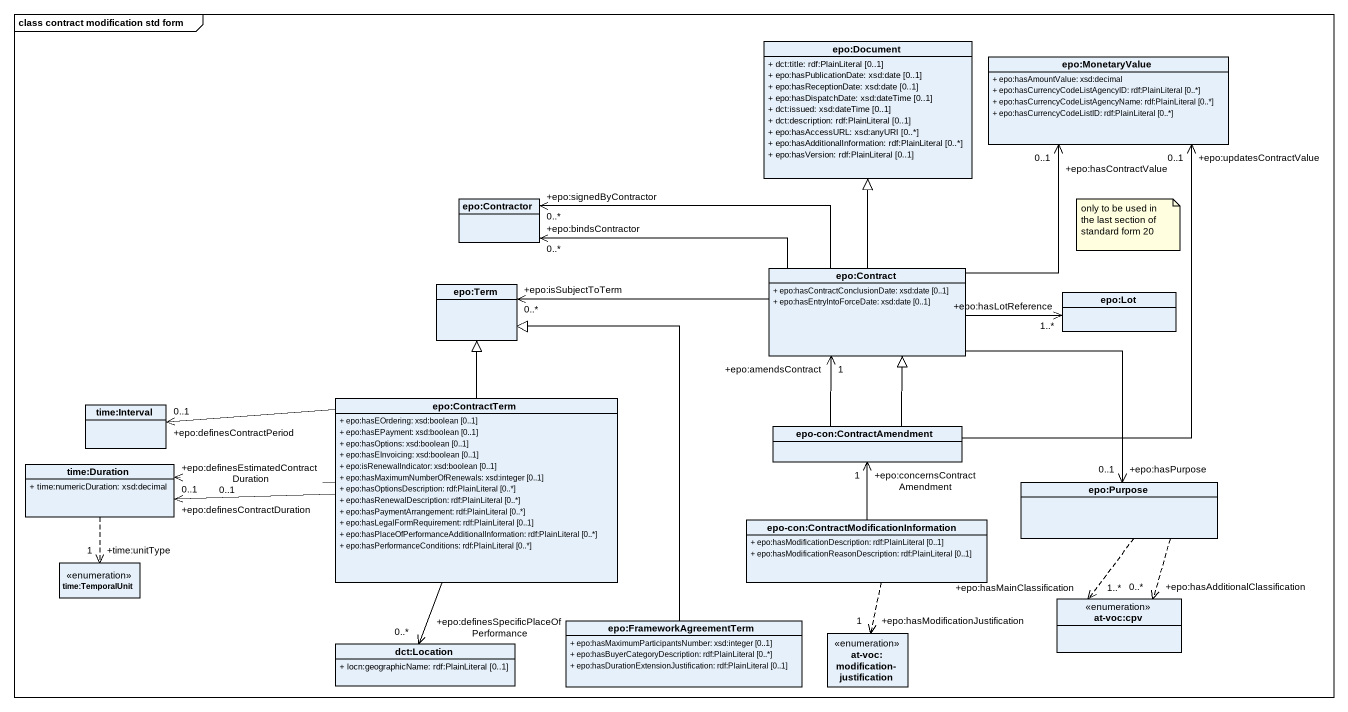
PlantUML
@startuml
mainframe class contract modification std form
hide circle
hide empty members
skinparam classAttributeIconSize 0
class "epo:Document" as epo_Document {
  + dct:title: rdf:PlainLiteral [0..1]
  + epo:hasPublicationDate: xsd:date [0..1]
  + epo:hasReceptionDate: xsd:date [0..1]
  + epo:hasDispatchDate: xsd:dateTime [0..1]
  + dct:issued: xsd:dateTime [0..1]
  + dct:description: rdf:PlainLiteral [0..1]
  + epo:hasAccessURL: xsd:anyURI [0..*]
  + epo:hasAdditionalInformation: rdf:PlainLiteral [0..*]
  + epo:hasVersion: rdf:PlainLiteral [0..1]
}
class "epo:MonetaryValue" as epo_MonetaryValue {
  + epo:hasAmountValue: xsd:decimal
  + epo:hasCurrencyCodeListAgencyID: rdf:PlainLiteral [0..*]
  + epo:hasCurrencyCodeListAgencyName: rdf:PlainLiteral [0..*]
  + epo:hasCurrencyCodeListID: rdf:PlainLiteral [0..*]
}
class "epo:Contractor" as epo_Contractor
class "epo:Contract" as epo_Contract {
  + epo:hasContractConclusionDate: xsd:date [0..1]
  + epo:hasEntryIntoForceDate: xsd:date [0..1]
}
class "epo:Term" as epo_Term
class "epo:Lot" as epo_Lot
class "epo:ContractTerm" as epo_ContractTerm {
  + epo:hasEOrdering: xsd:boolean [0..1]
  + epo:hasEPayment: xsd:boolean [0..1]
  + epo:hasOptions: xsd:boolean [0..1]
  + epo:hasEInvoicing: xsd:boolean [0..1]
  + epo:isRenewalIndicator: xsd:boolean [0..1]
  + epo:hasMaximumNumberOfRenewals: xsd:integer [0..1]
  + epo:hasOptionsDescription: rdf:PlainLiteral [0..*]
  + epo:hasRenewalDescription: rdf:PlainLiteral [0..*]
  + epo:hasPaymentArrangement: rdf:PlainLiteral [0..*]
  + epo:hasLegalFormRequirement: rdf:PlainLiteral [0..1]
  + epo:hasPlaceOfPerformanceAdditionalInformation: rdf:PlainLiteral [0..*]
  + epo:hasPerformanceConditions: rdf:PlainLiteral [0..*]
}
class "time:Interval" as time_Interval
class "epo-con:ContractAmendment" as epo_con_ContractAmendment
class "time:Duration" as time_Duration {
  + time:numericDuration: xsd:decimal
}
class "epo:Purpose" as epo_Purpose
class "epo-con:ContractModificationInformation" as epo_con_ContractModification {
  + epo:hasModificationDescription: rdf:PlainLiteral [0..1]
  + epo:hasModificationReasonDescription: rdf:PlainLiteral [0..1]
}
enum "time:TemporalUnit" as time_TemporalUnit
enum "at-voc:cpv" as at_voc_cpv
class "dct:Location" as dct_Location {
  + locn:geographicName: rdf:PlainLiteral [0..1]
}
class "epo:FrameworkAgreementTerm" as epo_FrameworkAgreementTerm {
  + epo:hasMaximumParticipantsNumber: xsd:integer [0..1]
  + epo:hasBuyerCategoryDescription: rdf:PlainLiteral [0..*]
  + epo:hasDurationExtensionJustification: rdf:PlainLiteral [0..1]
}
enum "at-voc:modification-justification" as at_voc_modification
epo_Contract -up-|> epo_Document
epo_Contract -up-> "+epo:hasContractValue\n0..1" epo_MonetaryValue
epo_Contract -left-> "+epo:signedByContractor\n0..*" epo_Contractor
epo_Contract -left-> "+epo:bindsContractor\n0..*" epo_Contractor
epo_Contract -left-> "+epo:isSubjectToTerm\n0..*" epo_Term
epo_Contract -right-> "+epo:hasLotReference\n1..*" epo_Lot
epo_Contract --> "+epo:hasPurpose\n0..1" epo_Purpose
epo_ContractTerm -up-|> epo_Term
epo_ContractTerm -left-> "+epo:definesContractPeriod\n0..1" time_Interval
epo_ContractTerm -left-> "+epo:definesEstimatedContractDuration\n0..1" time_Duration
epo_ContractTerm -left-> "+epo:definesContractDuration\n0..1" time_Duration
epo_ContractTerm --> "+epo:definesSpecificPlaceOfPerformance\n0..*" dct_Location
epo_con_ContractAmendment -up-> "+epo:updatesContractValue\n0..1" epo_MonetaryValue
epo_con_ContractAmendment -up-> "+epo:amendsContract\n1" epo_Contract
epo_con_ContractAmendment -up-|> epo_Contract
time_Duration ..> "+time:unitType\n1" time_TemporalUnit
epo_Purpose ..> "+epo:hasAdditionalClassification\n0..*" at_voc_cpv
epo_Purpose ..> "+epo:hasMainClassification\n1..*" at_voc_cpv
epo_con_ContractModification -up-> "+epo:concernsContractAmendment\n1" epo_con_ContractAmendment
epo_con_ContractModification ..> "+epo:hasModificationJustification\n1" at_voc_modification
epo_FrameworkAgreementTerm -up-|> epo_Term
note as N1
  only to be used in the last section of standard form 20
end note
@enduml
